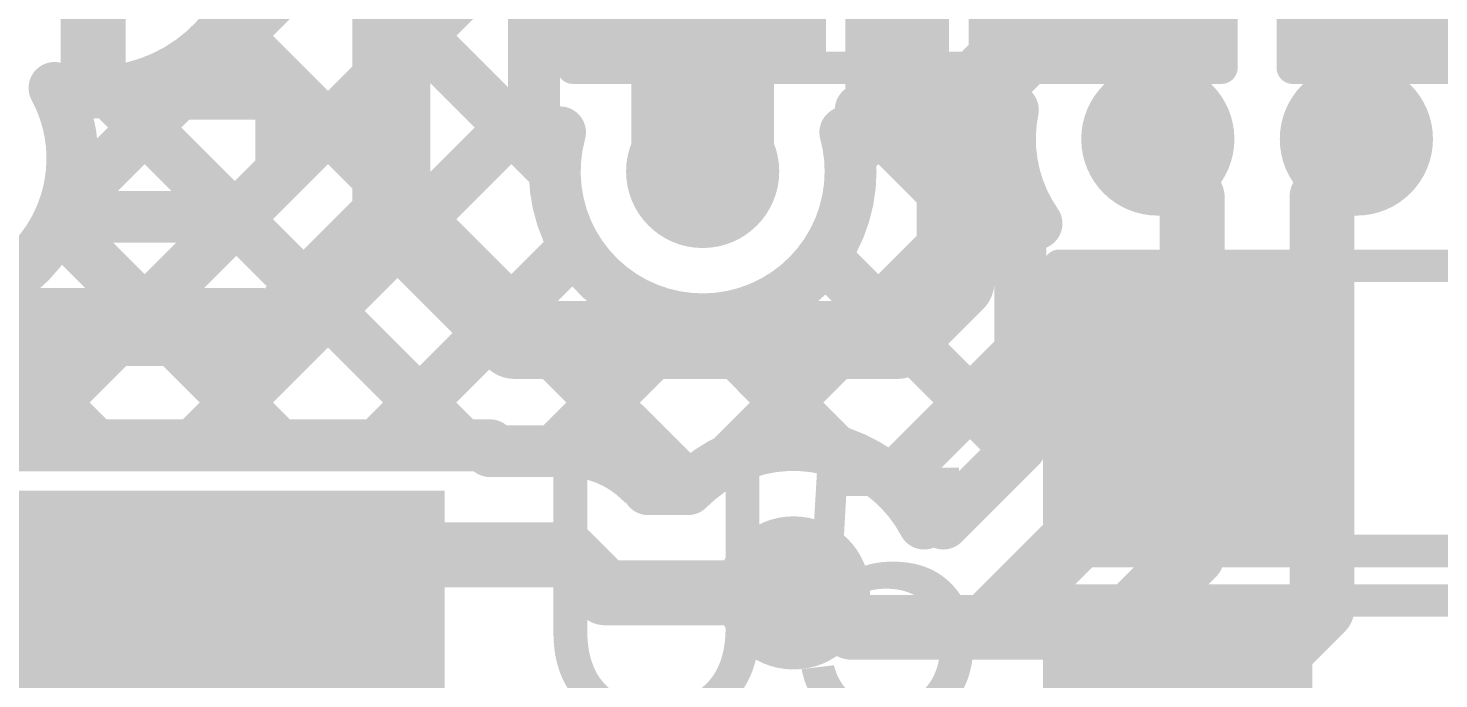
# Model space of a CAD drawing. Header units: millimetres. Extents: x -0.57 to 2.98, y -0.65 to 2.86.
# Drawn here: x 0.851 to 1.0685, y 0.2958 to 0.3961 of the extents above; entities that cross this region are included whole.
import ezdxf

# ---------------------------------------------------------------- set-up
doc = ezdxf.new("R2010")
doc.units = ezdxf.units.MM
doc.header["$MEASUREMENT"] = 0
for name, color, linetype in [('BottomLayer', 5, 'Continuous'), ('BottomSolder', 6, 'Continuous'), ('Mechanical2', 216, 'Continuous'), ('TopLayer', 1, 'Continuous'), ('TopOverlay', 2, 'Continuous'), ('TopPaste', 8, 'Continuous'), ('TopSolder', 216, 'Continuous'), ('ViaHoleLayer', 16, 'Continuous')]:
    doc.layers.add(name, color=color, linetype=linetype)
doc.styles.add('Arial', font='', dxfattribs={"height": 0.2})
doc.styles.get('Arial').set_extended_font_data('Arial')

# ---------------------------------------------------------------- blocks, each defined once
blk = doc.blocks.new('SOLDER_BRIDGE_109')
at = {"layer": 'TopLayer'}
for points in [[(-0.045, -0.0175), (-0.045, 0.0175), (-0.015, 0.0175), (-0.015, -0.0175)], [(0.015, -0.0175), (0.015, 0.0175), (0.045, 0.0175), (0.045, -0.0175)]]:
    blk.add_hatch(color=1, dxfattribs=at).paths.add_polyline_path(points)
at = {"layer": 'TopPaste'}
for points in [[(-0.045, -0.0175), (-0.045, 0.0175), (-0.015, 0.0175), (-0.015, -0.0175)], [(0.015, -0.0175), (0.015, 0.0175), (0.045, 0.0175), (0.045, -0.0175)]]:
    blk.add_hatch(color=8, dxfattribs=at).paths.add_polyline_path(points)
at = {"layer": 'TopSolder'}
for points in [[(-0.049, -0.0215), (-0.049, 0.0215), (-0.011, 0.0215), (-0.011, -0.0215)], [(0.011, -0.0215), (0.011, 0.0215), (0.049, 0.0215), (0.049, -0.0215)]]:
    blk.add_hatch(color=216, dxfattribs=at).paths.add_polyline_path(points)
at = {"layer": 'TopOverlay', "const_width": 0.005}
for points in [[(0.05, 0.022), (-0.05, 0.022)], [(-0.05, 0.022), (-0.05, -0.022)], [(0.05, 0.022), (0.05, -0.022)], [(0.05, -0.022), (-0.05, -0.022)]]:
    blk.add_lwpolyline(points, dxfattribs=at)
at = {"layer": 'TopOverlay', "const_width": 0.0025}
for points in [[(-0.05125, 0.022, 1), (-0.04875, 0.022, 1)], [(-0.05125, 0.022, 1), (-0.04875, 0.022, 1)], [(0.04875, 0.022, 1), (0.05125, 0.022, 1)], [(0.04875, 0.022, 1), (0.05125, 0.022, 1)], [(-0.05125, -0.022, 1), (-0.04875, -0.022, 1)], [(-0.05125, -0.022, 1), (-0.04875, -0.022, 1)], [(0.04875, -0.022, 1), (0.05125, -0.022, 1)], [(0.04875, -0.022, 1), (0.05125, -0.022, 1)]]:
    blk.add_lwpolyline(points, format="xyb", close=True, dxfattribs=at)
blk = doc.blocks.new('SOLDER_BRIDGE_111')
at = {"layer": 'TopLayer'}
for points in [[(-0.045, -0.0175), (-0.045, 0.0175), (-0.015, 0.0175), (-0.015, -0.0175)], [(0.015, -0.0175), (0.015, 0.0175), (0.045, 0.0175), (0.045, -0.0175)]]:
    blk.add_hatch(color=1, dxfattribs=at).paths.add_polyline_path(points)
at = {"layer": 'TopPaste'}
for points in [[(-0.045, -0.0175), (-0.045, 0.0175), (-0.015, 0.0175), (-0.015, -0.0175)], [(0.015, -0.0175), (0.015, 0.0175), (0.045, 0.0175), (0.045, -0.0175)]]:
    blk.add_hatch(color=8, dxfattribs=at).paths.add_polyline_path(points)
at = {"layer": 'TopSolder'}
for points in [[(-0.049, -0.0215), (-0.049, 0.0215), (-0.011, 0.0215), (-0.011, -0.0215)], [(0.011, -0.0215), (0.011, 0.0215), (0.049, 0.0215), (0.049, -0.0215)]]:
    blk.add_hatch(color=216, dxfattribs=at).paths.add_polyline_path(points)
at = {"layer": 'TopOverlay', "const_width": 0.005}
for points in [[(-0.05, 0.022), (0.05, 0.022)], [(-0.05, -0.022), (-0.05, 0.022)], [(0.05, -0.022), (0.05, 0.022)], [(-0.05, -0.022), (0.05, -0.022)]]:
    blk.add_lwpolyline(points, dxfattribs=at)
at = {"layer": 'TopOverlay', "const_width": 0.0025}
for points in [[(-0.05125, 0.022, 1), (-0.04875, 0.022, 1)], [(-0.05125, 0.022, 1), (-0.04875, 0.022, 1)], [(0.04875, 0.022, 1), (0.05125, 0.022, 1)], [(0.04875, 0.022, 1), (0.05125, 0.022, 1)], [(-0.05125, -0.022, 1), (-0.04875, -0.022, 1)], [(-0.05125, -0.022, 1), (-0.04875, -0.022, 1)], [(0.04875, -0.022, 1), (0.05125, -0.022, 1)], [(0.04875, -0.022, 1), (0.05125, -0.022, 1)]]:
    blk.add_lwpolyline(points, format="xyb", close=True, dxfattribs=at)
blk = doc.blocks.new('PCM1865DBTR_289')
at = {"layer": 'TopLayer'}
for points in [[(0.1437, 0.13189), (0.08465, 0.13189), (0.08465, 0.1437), (0.1437, 0.1437)], [(0.1437, 0.1122), (0.08465, 0.1122), (0.08465, 0.12402), (0.1437, 0.12402)]]:
    blk.add_hatch(color=1, dxfattribs=at).paths.add_polyline_path(points)
at = {"layer": 'TopPaste'}
for points in [[(0.1437, 0.13189), (0.08465, 0.13189), (0.08465, 0.1437), (0.1437, 0.1437)], [(0.1437, 0.1122), (0.08465, 0.1122), (0.08465, 0.12402), (0.1437, 0.12402)]]:
    blk.add_hatch(color=8, dxfattribs=at).paths.add_polyline_path(points)
at = {"layer": 'TopSolder'}
for points in [[(0.1477, 0.12789), (0.08065, 0.12789), (0.08065, 0.1477), (0.1477, 0.1477)], [(0.1477, 0.1082), (0.08065, 0.1082), (0.08065, 0.12802), (0.1477, 0.12802)]]:
    blk.add_hatch(color=216, dxfattribs=at).paths.add_polyline_path(points)
blk = doc.blocks.new('SOLDER_BRIDGE_302')
at = {"layer": 'TopLayer'}
for points in [[(-0.045, -0.0175), (-0.045, 0.0175), (-0.015, 0.0175), (-0.015, -0.0175)], [(0.015, -0.0175), (0.015, 0.0175), (0.045, 0.0175), (0.045, -0.0175)]]:
    blk.add_hatch(color=1, dxfattribs=at).paths.add_polyline_path(points)
at = {"layer": 'TopPaste'}
for points in [[(-0.045, -0.0175), (-0.045, 0.0175), (-0.015, 0.0175), (-0.015, -0.0175)], [(0.015, -0.0175), (0.015, 0.0175), (0.045, 0.0175), (0.045, -0.0175)]]:
    blk.add_hatch(color=8, dxfattribs=at).paths.add_polyline_path(points)
at = {"layer": 'TopSolder'}
for points in [[(-0.049, -0.0215), (-0.049, 0.0215), (-0.011, 0.0215), (-0.011, -0.0215)], [(0.011, -0.0215), (0.011, 0.0215), (0.049, 0.0215), (0.049, -0.0215)]]:
    blk.add_hatch(color=216, dxfattribs=at).paths.add_polyline_path(points)
at = {"layer": 'TopOverlay', "const_width": 0.005}
for points in [[(0.05, 0.022), (-0.05, 0.022)], [(-0.05, 0.022), (-0.05, -0.022)], [(0.05, 0.022), (0.05, -0.022)], [(0.05, -0.022), (-0.05, -0.022)]]:
    blk.add_lwpolyline(points, dxfattribs=at)
at = {"layer": 'TopOverlay', "const_width": 0.0025}
for points in [[(-0.05125, 0.022, 1), (-0.04875, 0.022, 1)], [(-0.05125, 0.022, 1), (-0.04875, 0.022, 1)], [(0.04875, 0.022, 1), (0.05125, 0.022, 1)], [(0.04875, 0.022, 1), (0.05125, 0.022, 1)], [(-0.05125, -0.022, 1), (-0.04875, -0.022, 1)], [(-0.05125, -0.022, 1), (-0.04875, -0.022, 1)], [(0.04875, -0.022, 1), (0.05125, -0.022, 1)], [(0.04875, -0.022, 1), (0.05125, -0.022, 1)]]:
    blk.add_lwpolyline(points, format="xyb", close=True, dxfattribs=at)
blk = doc.blocks.new('SOLDER_BRIDGE_304')
at = {"layer": 'TopLayer'}
for points in [[(-0.045, -0.0175), (-0.045, 0.0175), (-0.015, 0.0175), (-0.015, -0.0175)], [(0.015, -0.0175), (0.015, 0.0175), (0.045, 0.0175), (0.045, -0.0175)]]:
    blk.add_hatch(color=1, dxfattribs=at).paths.add_polyline_path(points)
at = {"layer": 'TopPaste'}
for points in [[(-0.045, -0.0175), (-0.045, 0.0175), (-0.015, 0.0175), (-0.015, -0.0175)], [(0.015, -0.0175), (0.015, 0.0175), (0.045, 0.0175), (0.045, -0.0175)]]:
    blk.add_hatch(color=8, dxfattribs=at).paths.add_polyline_path(points)
at = {"layer": 'TopSolder'}
for points in [[(-0.049, -0.0215), (-0.049, 0.0215), (-0.011, 0.0215), (-0.011, -0.0215)], [(0.011, -0.0215), (0.011, 0.0215), (0.049, 0.0215), (0.049, -0.0215)]]:
    blk.add_hatch(color=216, dxfattribs=at).paths.add_polyline_path(points)
at = {"layer": 'TopOverlay', "const_width": 0.005}
for points in [[(0.05, 0.022), (-0.05, 0.022)], [(-0.05, 0.022), (-0.05, -0.022)], [(0.05, 0.022), (0.05, -0.022)], [(0.05, -0.022), (-0.05, -0.022)]]:
    blk.add_lwpolyline(points, dxfattribs=at)
at = {"layer": 'TopOverlay', "const_width": 0.0025}
for points in [[(-0.05125, 0.022, 1), (-0.04875, 0.022, 1)], [(-0.05125, 0.022, 1), (-0.04875, 0.022, 1)], [(0.04875, 0.022, 1), (0.05125, 0.022, 1)], [(0.04875, 0.022, 1), (0.05125, 0.022, 1)], [(-0.05125, -0.022, 1), (-0.04875, -0.022, 1)], [(-0.05125, -0.022, 1), (-0.04875, -0.022, 1)], [(0.04875, -0.022, 1), (0.05125, -0.022, 1)], [(0.04875, -0.022, 1), (0.05125, -0.022, 1)]]:
    blk.add_lwpolyline(points, format="xyb", close=True, dxfattribs=at)

msp = doc.modelspace()

# ---------------------------------------------------------------- hatches: boundary and pattern name
at = {"layer": 'BottomLayer'}
h = msp.add_hatch(color=5, dxfattribs=at)
edge = h.paths.add_edge_path()
edge.add_arc((1.02519, 0.379), 0.01181, 0, 360)
h = msp.add_hatch(color=5, dxfattribs=at)
edge = h.paths.add_edge_path()
edge.add_arc((1.05581, 0.379), 0.01181, 0, 360)
h = msp.add_hatch(color=5, dxfattribs=at)
edge = h.paths.add_edge_path()
edge.add_arc((0.955, 0.374), 0.01181, 0, 360)
h = msp.add_hatch(color=5, dxfattribs=at)
edge = h.paths.add_edge_path()
edge.add_arc((0.969, 0.309), 0.01181, 0, 360)
at = {"layer": 'BottomSolder'}
h = msp.add_hatch(color=6, dxfattribs=at)
edge = h.paths.add_edge_path()
edge.add_arc((1.02519, 0.379), 0.00791, 0, 360)
h = msp.add_hatch(color=6, dxfattribs=at)
edge = h.paths.add_edge_path()
edge.add_arc((1.05581, 0.379), 0.00791, 0, 360)
h = msp.add_hatch(color=6, dxfattribs=at)
edge = h.paths.add_edge_path()
edge.add_arc((0.955, 0.374), 0.00791, 0, 360)
h = msp.add_hatch(color=6, dxfattribs=at)
edge = h.paths.add_edge_path()
edge.add_arc((0.969, 0.309), 0.00791, 0, 360)
at = {"layer": 'TopLayer'}
h = msp.add_hatch(color=1, dxfattribs=at)
edge = h.paths.add_edge_path()
edge.add_arc((1.02519, 0.379), 0.01181, 0, 360)
h = msp.add_hatch(color=1, dxfattribs=at)
edge = h.paths.add_edge_path()
edge.add_arc((1.05581, 0.379), 0.01181, 0, 360)
h = msp.add_hatch(color=1, dxfattribs=at)
edge = h.paths.add_edge_path()
edge.add_arc((0.955, 0.374), 0.01181, 0, 360)
h = msp.add_hatch(color=1, dxfattribs=at)
edge = h.paths.add_edge_path()
edge.add_arc((0.969, 0.309), 0.01181, 0, 360)
at = {"layer": 'TopSolder'}
h = msp.add_hatch(color=216, dxfattribs=at)
edge = h.paths.add_edge_path()
edge.add_arc((1.02519, 0.379), 0.00791, 0, 360)
h = msp.add_hatch(color=216, dxfattribs=at)
edge = h.paths.add_edge_path()
edge.add_arc((1.05581, 0.379), 0.00791, 0, 360)
h = msp.add_hatch(color=216, dxfattribs=at)
edge = h.paths.add_edge_path()
edge.add_arc((0.955, 0.374), 0.00791, 0, 360)
h = msp.add_hatch(color=216, dxfattribs=at)
edge = h.paths.add_edge_path()
edge.add_arc((0.969, 0.309), 0.00791, 0, 360)
at = {"layer": 'ViaHoleLayer'}
h = msp.add_hatch(color=16, dxfattribs=at)
edge = h.paths.add_edge_path()
edge.add_arc((1.02519, 0.379), 0.00591, 0, 360)
h = msp.add_hatch(color=16, dxfattribs=at)
edge = h.paths.add_edge_path()
edge.add_arc((1.05581, 0.379), 0.00591, 0, 360)
h = msp.add_hatch(color=16, dxfattribs=at)
edge = h.paths.add_edge_path()
edge.add_arc((0.955, 0.374), 0.00591, 0, 360)
h = msp.add_hatch(color=16, dxfattribs=at)
edge = h.paths.add_edge_path()
edge.add_arc((0.969, 0.309), 0.00591, 0, 360)

# ---------------------------------------------------------------- linework, layer by layer
at = {"layer": 'BottomLayer'}
for points, const_width in [([(0.994, 0.383), (1.0545, 0.4435)], 0.012), ([(0.907, 0.367), (0.907, 0.415)], 0.012), ([(0.861, 0.39019), (0.861, 0.412)], 0.01), ([(0.955, 0.374), (0.955, 0.407)], 0.012), ([(0.8705, 0.388), (0.8755, 0.388)], 0.008), ([(0.85648, 0.36832), (0.8755, 0.38734)], 0.008), ([(0.86342, 0.3863), (0.88273, 0.367)], 0.008), ([(0.8755, 0.386), (0.89, 0.386)], 0.008), ([(0.89, 0.37404), (0.89, 0.386)], 0.008), ([(0.994, 0.357), (0.994, 0.383)], 0.012), ([(1.02519, 0.37531), (1.02519, 0.379)], 0.01), ([(1.05581, 0.37531), (1.05581, 0.379)], 0.01), ([(1.02519, 0.37531), (1.0305, 0.37)], 0.01), ([(1.0505, 0.37), (1.05581, 0.37531)], 0.01), ([(0.88296, 0.367), (0.89, 0.37404)], 0.008), ([(1.0305, 0.31486), (1.0305, 0.37)], 0.01), ([(1.0505, 0.30657), (1.0505, 0.37)], 0.01), ([(0.89, 0.35), (0.907, 0.367)], 0.012), ([(0.907, 0.367), (0.926, 0.348)], 0.012), ([(0.85596, 0.367), (0.88296, 0.367)], 0.008), ([(0.985, 0.348), (0.994, 0.357)], 0.012), ([(0.766, 0.35), (0.88734, 0.35)], 0.012), ([(0.926, 0.348), (0.985, 0.348)], 0.012), ([(1.01933, 0.30369), (1.0305, 0.31486)], 0.01), ([(0.969, 0.309), (0.97269, 0.309)], 0.01), ([(0.97269, 0.309), (0.978, 0.30369)], 0.01), ([(1.02762, 0.28369), (1.0505, 0.30657)], 0.01), ([(0.978, 0.30369), (1.01933, 0.30369)], 0.01)]:
    msp.add_lwpolyline(points, dxfattribs=dict(at, const_width=const_width))
for points, const_width in [([(0.8585, 0.39019, 1), (0.8635, 0.39019, 1)], 0.005), ([(0.8685, 0.388, 1), (0.8725, 0.388, 1)], 0.004), ([(0.8685, 0.388, 1), (0.8725, 0.388, 1)], 0.004), ([(0.8735, 0.388, 1), (0.8775, 0.388, 1)], 0.004), ([(0.85305, 0.38688, 1), (0.85705, 0.38688, 1)], 0.004), ([(0.85305, 0.38688, 1), (0.85705, 0.38688, 1)], 0.004), ([(0.86142, 0.3863, 1), (0.86542, 0.3863, 1)], 0.004), ([(0.8735, 0.38734, 1), (0.8775, 0.38734, 1)], 0.004), ([(0.8735, 0.386, 1), (0.8775, 0.386, 1)], 0.004), ([(0.888, 0.386, 1), (0.892, 0.386, 1)], 0.004), ([(0.888, 0.386, 1), (0.892, 0.386, 1)], 0.004), ([(0.991, 0.383, 1), (0.997, 0.383, 1)], 0.006), ([(0.991, 0.383, 1), (0.997, 0.383, 1)], 0.006), ([(1.02269, 0.379, 1), (1.02769, 0.379, 1)], 0.005), ([(1.05331, 0.379, 1), (1.05831, 0.379, 1)], 0.005), ([(0.85581, 0.376, 1), (0.85981, 0.376, 1)], 0.004), ([(0.85581, 0.376, 1), (0.85981, 0.376, 1)], 0.004), ([(0.952, 0.374, 1), (0.958, 0.374, 1)], 0.006), ([(1.02269, 0.37531, 1), (1.02769, 0.37531, 1)], 0.005), ([(1.02269, 0.37531, 1), (1.02769, 0.37531, 1)], 0.005), ([(1.05331, 0.37531, 1), (1.05831, 0.37531, 1)], 0.005), ([(1.05331, 0.37531, 1), (1.05831, 0.37531, 1)], 0.005), ([(0.888, 0.37404, 1), (0.892, 0.37404, 1)], 0.004), ([(0.888, 0.37404, 1), (0.892, 0.37404, 1)], 0.004), ([(1.028, 0.37, 1), (1.033, 0.37, 1)], 0.005), ([(1.028, 0.37, 1), (1.033, 0.37, 1)], 0.005), ([(1.048, 0.37, 1), (1.053, 0.37, 1)], 0.005), ([(1.048, 0.37, 1), (1.053, 0.37, 1)], 0.005), ([(0.85448, 0.36832, 1), (0.85848, 0.36832, 1)], 0.004), ([(0.904, 0.367, 1), (0.91, 0.367, 1)], 0.006), ([(0.904, 0.367, 1), (0.91, 0.367, 1)], 0.006), ([(0.904, 0.367, 1), (0.91, 0.367, 1)], 0.006), ([(0.85396, 0.367, 1), (0.85796, 0.367, 1)], 0.004), ([(0.85396, 0.367, 1), (0.85796, 0.367, 1)], 0.004), ([(0.88073, 0.367, 1), (0.88473, 0.367, 1)], 0.004), ([(0.88096, 0.367, 1), (0.88496, 0.367, 1)], 0.004), ([(0.88096, 0.367, 1), (0.88496, 0.367, 1)], 0.004), ([(0.991, 0.357, 1), (0.997, 0.357, 1)], 0.006), ([(0.991, 0.357, 1), (0.997, 0.357, 1)], 0.006), ([(0.88434, 0.35, 1), (0.89034, 0.35, 1)], 0.006), ([(0.887, 0.35, 1), (0.893, 0.35, 1)], 0.006), ([(0.923, 0.348, 1), (0.929, 0.348, 1)], 0.006), ([(0.923, 0.348, 1), (0.929, 0.348, 1)], 0.006), ([(0.982, 0.348, 1), (0.988, 0.348, 1)], 0.006), ([(0.982, 0.348, 1), (0.988, 0.348, 1)], 0.006), ([(1.028, 0.31486, 1), (1.033, 0.31486, 1)], 0.005), ([(1.028, 0.31486, 1), (1.033, 0.31486, 1)], 0.005), ([(0.9665, 0.309, 1), (0.9715, 0.309, 1)], 0.005), ([(0.97019, 0.309, 1), (0.97519, 0.309, 1)], 0.005), ([(0.97019, 0.309, 1), (0.97519, 0.309, 1)], 0.005), ([(1.048, 0.30657, 1), (1.053, 0.30657, 1)], 0.005), ([(1.048, 0.30657, 1), (1.053, 0.30657, 1)], 0.005), ([(0.9755, 0.30369, 1), (0.9805, 0.30369, 1)], 0.005), ([(0.9755, 0.30369, 1), (0.9805, 0.30369, 1)], 0.005), ([(1.01683, 0.30369, 1), (1.02183, 0.30369, 1)], 0.005), ([(1.01683, 0.30369, 1), (1.02183, 0.30369, 1)], 0.005)]:
    msp.add_lwpolyline(points, format="xyb", close=True, dxfattribs=dict(at, const_width=const_width))
at = {"layer": 'BottomLayer', "const_width": 0.008}
for points in [[(0.8705, 0.388, -0.153587), (0.85505, 0.38688)], [(0.85505, 0.38688, -0.125007), (0.85781, 0.376)], [(0.85781, 0.376, -0.101742), (0.85596, 0.367)]]:
    msp.add_lwpolyline(points, format="xyb", dxfattribs=at)
at = {"layer": 'Mechanical2', "const_width": 0.01}
msp.add_lwpolyline([(1.75783, 2.80917, -6.230382), (0.64896, 2.81029)], format="xyb", dxfattribs=at)
at = {"layer": 'TopLayer'}
for points, const_width in [([(0.85648, 0.36832), (0.94437, 0.45621)], 0.008), ([(0.929, 0.3835), (0.929, 0.4405)], 0.008), ([(0.989, 0.3835), (0.989, 0.43766)], 0.008), ([(0.981, 0.3835), (0.981, 0.43466)], 0.008), ([(0.88513, 0.42117), (0.93219, 0.37411)], 0.008), ([(0.955, 0.374), (0.955, 0.412)], 0.022), ([(0.84821, 0.33176), (0.929, 0.41256)], 0.008), ([(0.861, 0.39019), (0.861, 0.412)], 0.01), ([(1.025, 0.37919), (1.025, 0.402)], 0.01), ([(1.056, 0.37919), (1.056, 0.402)], 0.01), ([(0.88158, 0.39643), (0.95288, 0.32514)], 0.008), ([(0.97769, 0.37639), (0.989, 0.3877)], 0.008), ([(0.86342, 0.3863), (0.91796, 0.33176)], 0.008), ([(0.87649, 0.33176), (0.929, 0.38427)], 0.008), ([(0.97937, 0.3835), (1.004, 0.35886)], 0.008), ([(0.989, 0.3835), (1.00283, 0.3835)], 0.008), ([(1.025, 0.37919), (1.02519, 0.379)], 0.01), ([(1.05581, 0.379), (1.056, 0.37919)], 0.01), ([(0.95916, 0.32958), (1.00306, 0.37348)], 0.008), ([(0.85548, 0.36596), (0.88968, 0.33176)], 0.008), ([(1.004, 0.33158), (1.004, 0.36596)], 0.008), ([(0.90477, 0.33176), (0.93538, 0.36237)], 0.008), ([(0.97368, 0.3609), (1.0035, 0.33108)], 0.008), ([(0.83952, 0.35364), (0.8614, 0.33176)], 0.008), ([(0.93215, 0.33086), (0.95261, 0.35131)], 0.008), ([(0.95511, 0.35119), (0.9754, 0.33089)], 0.008), ([(0.98403, 0.32616), (1.004, 0.34614)], 0.008), ([(1.03, 0.33496), (1.03, 0.33746)], 0.01), ([(0.99873, 0.30369), (1.03, 0.33496)], 0.01), ([(0.84116, 0.33176), (0.92222, 0.33176)], 0.008), ([(0.99211, 0.31969), (1.004, 0.33158)], 0.008), ([(0.92222, 0.33086), (0.93411, 0.33086)], 0.008), ([(0.94659, 0.325), (0.95274, 0.325)], 0.008), ([(0.88169, 0.31486), (0.93411, 0.31486)], 0.01), ([(0.93411, 0.31486), (0.93997, 0.309)], 0.01), ([(0.93997, 0.309), (0.969, 0.309)], 0.01), ([(0.978, 0.30369), (0.99873, 0.30369)], 0.01), ([(0.83881, 0.29517), (0.88169, 0.29517)], 0.01)]:
    msp.add_lwpolyline(points, dxfattribs=dict(at, const_width=const_width))
at = {"layer": 'TopLayer', "const_width": 0.008}
for points in [[(0.88681, 0.412, -0.484151), (0.85505, 0.38688)], [(0.85505, 0.38688, -0.125007), (0.85781, 0.376)], [(1.00648, 0.36596, -0.204608), (1.00283, 0.3835)], [(0.97781, 0.374, -1.143538), (0.933, 0.38003)], [(0.977, 0.38003, -0.066963), (0.97781, 0.374)], [(0.85781, 0.376, -0.494904), (0.82897, 0.354)], [(0.95274, 0.325, -0.506871), (0.98915, 0.31969)], [(0.93411, 0.33086, -0.198912), (0.94542, 0.32617)], [(0.93411, 0.33086, -0.199231), (0.94544, 0.32616)]]:
    msp.add_lwpolyline(points, format="xyb", dxfattribs=at)
at = {"layer": 'TopLayer'}
for points, const_width in [([(0.87958, 0.39643, 1), (0.88358, 0.39643, 1)], 0.004), ([(0.8585, 0.39019, 1), (0.8635, 0.39019, 1)], 0.005), ([(0.987, 0.3877, 1), (0.991, 0.3877, 1)], 0.004), ([(0.85305, 0.38688, 1), (0.85705, 0.38688, 1)], 0.004), ([(0.85305, 0.38688, 1), (0.85705, 0.38688, 1)], 0.004), ([(0.86142, 0.3863, 1), (0.86542, 0.3863, 1)], 0.004), ([(0.927, 0.38427, 1), (0.931, 0.38427, 1)], 0.004), ([(0.927, 0.3835, 1), (0.931, 0.3835, 1)], 0.004), ([(0.97737, 0.3835, 1), (0.98137, 0.3835, 1)], 0.004), ([(0.979, 0.3835, 1), (0.983, 0.3835, 1)], 0.004), ([(0.987, 0.3835, 1), (0.991, 0.3835, 1)], 0.004), ([(0.987, 0.3835, 1), (0.991, 0.3835, 1)], 0.004), ([(1.00083, 0.3835, 1), (1.00483, 0.3835, 1)], 0.004), ([(1.00083, 0.3835, 1), (1.00483, 0.3835, 1)], 0.004), ([(0.931, 0.38003, 1), (0.935, 0.38003, 1)], 0.004), ([(0.9495, 0.374, 1), (0.9605, 0.374, 1)], 0.011), ([(0.975, 0.38003, 1), (0.979, 0.38003, 1)], 0.004), ([(1.0225, 0.37919, 1), (1.0275, 0.37919, 1)], 0.005), ([(1.0225, 0.37919, 1), (1.0275, 0.37919, 1)], 0.005), ([(1.02269, 0.379, 1), (1.02769, 0.379, 1)], 0.005), ([(1.05331, 0.379, 1), (1.05831, 0.379, 1)], 0.005), ([(1.0535, 0.37919, 1), (1.0585, 0.37919, 1)], 0.005), ([(1.0535, 0.37919, 1), (1.0585, 0.37919, 1)], 0.005), ([(0.85581, 0.376, 1), (0.85981, 0.376, 1)], 0.004), ([(0.85581, 0.376, 1), (0.85981, 0.376, 1)], 0.004), ([(0.97569, 0.37639, 1), (0.97969, 0.37639, 1)], 0.004), ([(0.93019, 0.37411, 1), (0.93419, 0.37411, 1)], 0.004), ([(0.97581, 0.374, 1), (0.97981, 0.374, 1)], 0.004), ([(0.97581, 0.374, 1), (0.97981, 0.374, 1)], 0.004), ([(1.00106, 0.37348, 1), (1.00506, 0.37348, 1)], 0.004), ([(0.85448, 0.36832, 1), (0.85848, 0.36832, 1)], 0.004), ([(0.85348, 0.36596, 1), (0.85748, 0.36596, 1)], 0.004), ([(1.002, 0.36596, 1), (1.006, 0.36596, 1)], 0.004), ([(1.00448, 0.36596, 1), (1.00848, 0.36596, 1)], 0.004), ([(0.93338, 0.36237, 1), (0.93738, 0.36237, 1)], 0.004), ([(0.97168, 0.3609, 1), (0.97568, 0.3609, 1)], 0.004), ([(1.002, 0.35886, 1), (1.006, 0.35886, 1)], 0.004), ([(0.95061, 0.35131, 1), (0.95461, 0.35131, 1)], 0.004), ([(0.95311, 0.35119, 1), (0.95711, 0.35119, 1)], 0.004), ([(1.002, 0.34614, 1), (1.006, 0.34614, 1)], 0.004), ([(1.0275, 0.33746, 1), (1.0325, 0.33746, 1)], 0.005), ([(1.0275, 0.33496, 1), (1.0325, 0.33496, 1)], 0.005), ([(1.0275, 0.33496, 1), (1.0325, 0.33496, 1)], 0.005), ([(0.84621, 0.33176, 1), (0.85021, 0.33176, 1)], 0.004), ([(0.8594, 0.33176, 1), (0.8634, 0.33176, 1)], 0.004), ([(0.87449, 0.33176, 1), (0.87849, 0.33176, 1)], 0.004), ([(0.88768, 0.33176, 1), (0.89168, 0.33176, 1)], 0.004), ([(0.90277, 0.33176, 1), (0.90677, 0.33176, 1)], 0.004), ([(0.91596, 0.33176, 1), (0.91996, 0.33176, 1)], 0.004), ([(0.92022, 0.33176, 1), (0.92422, 0.33176, 1)], 0.004), ([(1.0015, 0.33108, 1), (1.0055, 0.33108, 1)], 0.004), ([(1.002, 0.33158, 1), (1.006, 0.33158, 1)], 0.004), ([(1.002, 0.33158, 1), (1.006, 0.33158, 1)], 0.004), ([(0.92022, 0.33086, 1), (0.92422, 0.33086, 1)], 0.004), ([(0.93015, 0.33086, 1), (0.93415, 0.33086, 1)], 0.004), ([(0.93211, 0.33086, 1), (0.93611, 0.33086, 1)], 0.004), ([(0.93211, 0.33086, 1), (0.93611, 0.33086, 1)], 0.004), ([(0.93211, 0.33086, 1), (0.93611, 0.33086, 1)], 0.004), ([(0.95716, 0.32958, 1), (0.96116, 0.32958, 1)], 0.004), ([(0.9734, 0.33089, 1), (0.9774, 0.33089, 1)], 0.004), ([(0.94342, 0.32617, 1), (0.94742, 0.32617, 1)], 0.004), ([(0.94344, 0.32616, 1), (0.94744, 0.32616, 1)], 0.004), ([(0.94459, 0.325, 1), (0.94859, 0.325, 1)], 0.004), ([(0.95074, 0.325, 1), (0.95474, 0.325, 1)], 0.004), ([(0.95074, 0.325, 1), (0.95474, 0.325, 1)], 0.004), ([(0.95088, 0.32514, 1), (0.95488, 0.32514, 1)], 0.004), ([(0.98203, 0.32616, 1), (0.98603, 0.32616, 1)], 0.004), ([(0.98715, 0.31969, 1), (0.99115, 0.31969, 1)], 0.004), ([(0.99011, 0.31969, 1), (0.99411, 0.31969, 1)], 0.004), ([(0.87919, 0.31486, 1), (0.88419, 0.31486, 1)], 0.005), ([(0.93161, 0.31486, 1), (0.93661, 0.31486, 1)], 0.005), ([(0.93161, 0.31486, 1), (0.93661, 0.31486, 1)], 0.005), ([(0.93747, 0.309, 1), (0.94247, 0.309, 1)], 0.005), ([(0.93747, 0.309, 1), (0.94247, 0.309, 1)], 0.005), ([(0.9665, 0.309, 1), (0.9715, 0.309, 1)], 0.005), ([(0.9755, 0.30369, 1), (0.9805, 0.30369, 1)], 0.005), ([(0.99623, 0.30369, 1), (1.00123, 0.30369, 1)], 0.005), ([(0.99623, 0.30369, 1), (1.00123, 0.30369, 1)], 0.005), ([(0.87919, 0.29517, 1), (0.88419, 0.29517, 1)], 0.005)]:
    msp.add_lwpolyline(points, format="xyb", close=True, dxfattribs=dict(at, const_width=const_width))

# ---------------------------------------------------------------- block references
for name, p in [('SOLDER_BRIDGE_111', (0.985, 0.412)), ('PCM1865DBTR_289', (0.76752, 0.17706))]:
    msp.add_blockref(name, p)
at = {"rotation": 180}
for name, p in [('SOLDER_BRIDGE_109', (1.096, 0.412)), ('SOLDER_BRIDGE_302', (1.06, 0.33746)), ('SOLDER_BRIDGE_304', (1.06, 0.28584))]:
    msp.add_blockref(name, p, dxfattribs=at)

# ---------------------------------------------------------------- texts
at = {"layer": 'TopOverlay', "style": 'Arial'}
msp.add_text('U5', height=0.04, dxfattribs=at).set_placement((0.92768, 0.2883))

doc.saveas('drawing.dxf')
